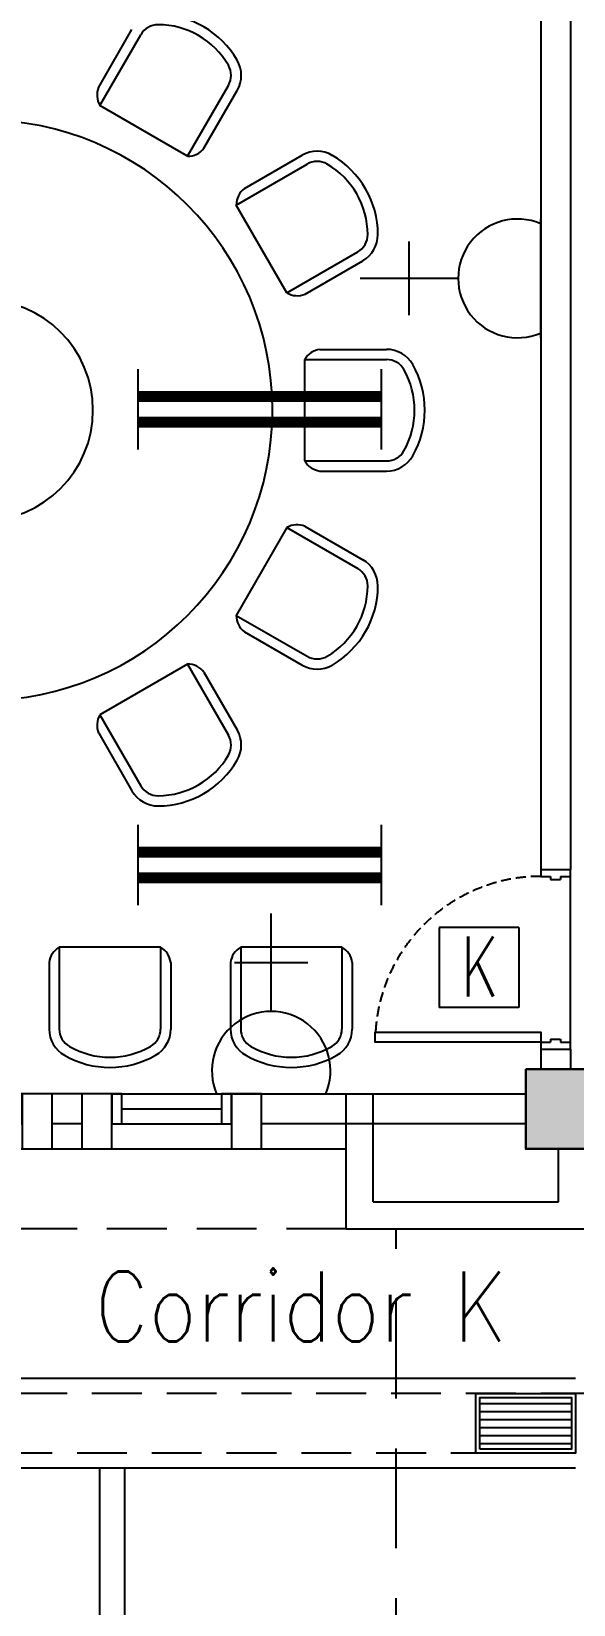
# Model space of a CAD drawing. Header units: inches. Extents: x 16928 to 514628, y -1471 to 241387.
# Drawn here: x 56585 to 59304, y 23203 to 31083 of the extents above; entities that cross this region are included whole.
import ezdxf

# ---------------------------------------------------------------- set-up
doc = ezdxf.new("R2010")
doc.units = ezdxf.units.IN
doc.header["$MEASUREMENT"] = 0
for name, pattern in [('DASHED', [0.75, 0.5, -0.25]), ('DASHED2', [0.375, 0.25, -0.125]), ('HIDDEN', [0.375, 0.25, -0.125])]:
    doc.linetypes.add(name, pattern=pattern)
for name, color, linetype in [('Cabinet', 8, 'Continuous'), ('DOOR', 2, 'Continuous'), ('drain', 8, 'Continuous'), ('dxt_text', 4, 'Continuous'), ('ELECT', 6, 'Continuous'), ('FITTING', 8, 'Continuous'), ('LW', 2, 'Continuous'), ('MSGRATING', 8, 'Continuous'), ('ROOF', 2, 'Continuous'), ('TB', 8, 'Continuous'), ('WALL', 1, 'Continuous'), ('WIN', 9, 'Continuous')]:
    doc.layers.add(name, color=color, linetype=linetype)
doc.layers.add('COLUMN', color=8, linetype='Continuous', lineweight=30)
doc.styles.add('LAILA', font='romans.shx', dxfattribs={"width": 0.85})
doc.styles.add('ROMANS', font='ROMANS', dxfattribs={"width": 0.7})

# ---------------------------------------------------------------- blocks, each defined once
blk = doc.blocks.new('Dp900')
at = {"layer": 'DOOR', "color": 4}
for p, q in [((35, 150), (0, 150)), ((35, 150), (35, 100)), ((50, 100), (35, 100)), ((50, 100), (50, 50)), ((850, 100), (850, 50)), ((865, 100), (850, 100)), ((900, 150), (865, 150)), ((865, 150), (865, 100)), ((0, 0), (35, 0)), ((50, 50), (35, 50)), ((35, 50), (35, 0)), ((865, 50), (850, 50)), ((865, 50), (865, 0)), ((865, 0), (900, 0))]:
    blk.add_line(p, q, dxfattribs=at)
at = {"layer": 'DOOR', "color": 1}
for p, q in [((0, 150), (0, 0)), ((0, 150), (0, 0)), ((900, 150), (900, 0)), ((900, 150), (900, 0))]:
    blk.add_line(p, q, dxfattribs=at)
at = {"layer": 'DOOR'}
blk.add_lwpolyline([(35, 150), (35, 980), (85, 980), (85, 150)], close=True, dxfattribs=at)
at = {"layer": 'DOOR', "color": 9, "linetype": 'DASHED', "ltscale": 100}
blk.add_arc((35, 150), 830, 360, 86.54636, dxfattribs=at)
blk = doc.blocks.new('AW30')
at = {"layer": 'WALL'}
for points in [[(-2473393.4, -914141.5), (-2473243.4, -914141.5), (-2473243.4, -913866.5), (-2473393.4, -913866.5)], [(-2472643.4, -914141.5), (-2472493.4, -914141.5), (-2472493.4, -913866.5), (-2472643.4, -913866.5)]]:
    blk.add_lwpolyline(points, close=True, dxfattribs=at)
at = {"layer": 'WIN', "color": 1}
for p, q in [((-2473243.4, -913866.5), (-2472643.4, -913866.5)), ((-2473193.4, -913941.5), (-2472693.4, -913941.5)), ((-2473218.4, -914016.5), (-2472643.4, -914016.5))]:
    blk.add_line(p, q, dxfattribs=at)
at = {"layer": 'WIN', "color": 2}
blk.add_line((-2473243.4, -914141.5), (-2472643.4, -914141.5), dxfattribs=at)
at = {"layer": 'WIN', "color": 1}
for points in [[(-2473243.4, -914016.5), (-2473193.4, -914016.5), (-2473193.4, -913866.5), (-2473243.4, -913866.5)], [(-2472693.4, -914016.5), (-2472643.4, -914016.5), (-2472643.4, -913866.5), (-2472693.4, -913866.5)]]:
    blk.add_lwpolyline(points, close=True, dxfattribs=at)
blk = doc.blocks.new('meja mesyuarat')
at = {"color": 8}
for p, q in [((6581.9, 1617.4), (6748.8, 1906.6)), ((6587.8, 1526), (6792.8, 1881.1)), ((7027.7, 1272), (7232.7, 1627.1)), ((7109.8, 1312.6), (7276.8, 1601.8)), ((7027.7, 1272), (6587.8, 1526)), ((7312.6, 1109.8), (7601.8, 1276.8)), ((7272, 1027.7), (7627.1, 1232.7)), ((7526, 587.8), (7272, 1027.7)), ((7526, 587.8), (7881.1, 792.8)), ((7617.4, 581.9), (7906.6, 748.8)), ((7615.5, -254), (7615.5, 254)), ((7615.5, 254), (8025.5, 254)), ((7691.7, 304.8), (8025.6, 304.8)), ((7615.5, -254), (8025.5, -254)), ((7691.7, -304.8), (8025.6, -304.8)), ((7526, -587.8), (7272, -1027.7)), ((7526, -587.8), (7881.1, -792.8)), ((7617.4, -581.9), (7906.6, -748.8)), ((7272, -1027.7), (7627.1, -1232.7)), ((7312.6, -1109.8), (7601.8, -1276.8)), ((7027.7, -1272), (6587.8, -1526)), ((7027.7, -1272), (7232.7, -1627.1)), ((7109.8, -1312.6), (7276.8, -1601.8)), ((6587.8, -1526), (6792.8, -1881.1)), ((6581.9, -1617.4), (6748.8, -1906.6)), ((6892.4, -2689.9), (6384.4, -2689.9)), ((6384.4, -2689.9), (6384.4, -3099.9)), ((6892.4, -2689.9), (6892.4, -3099.9)), ((7802, -2689.9), (7294, -2689.9)), ((7294, -2689.9), (7294, -3099.9)), ((7802, -2689.9), (7802, -3099.9)), ((6333.6, -2766.1), (6333.6, -3100)), ((6943.2, -2766.1), (6943.2, -3100)), ((7243.2, -2766.1), (7243.2, -3100)), ((7852.8, -2766.1), (7852.8, -3100))]:
    blk.add_line(p, q, dxfattribs=at)
for centre, radius, start, end in [((6877.9, 1520.5), 461.7, 30.32545, 89.67455), ((6879.4, 1831.1), 100, 89.71701, 150), ((6877.9, 1520.5), 410.7, 30.28299, 89.71701), ((7146, 1677.3), 151, 330, 30.32545), ((7146.1, 1677.1), 100, 330, 30.28299), ((6674.8, 1577.5), 101.2, 156.77827, 210.60186), ((6000, 0), 1453.4, 270, 90), ((7028.8, 1373.2), 101.2, 269.39814, 323.22173), ((7677.3, 1146), 151, 59.67455, 120), ((7520.5, 877.9), 461.7, 0.32545, 59.67455), ((7677.1, 1146.1), 100, 59.71701, 120), ((7520.5, 877.9), 410.7, 0.28299, 59.71701), ((7373.2, 1028.8), 101.2, 126.77827, 180.60186), ((7831.1, 879.4), 100, 300, 0.28299), ((7831.1, 879.6), 151, 300, 0.32545), ((6000, 0), 553.4, 270, 90), ((7577.5, 674.8), 101.2, 239.39814, 293.22173), ((7703.6, 204.3), 101.2, 96.77827, 150.60186), ((8025.5, 154), 100, 29.71701, 90), ((8025.6, 153.8), 151, 29.67455, 90), ((7755.7, 0), 410.7, 330.28299, 29.71701), ((7755.7, 0), 461.7, 330.32545, 29.67455), ((8025.5, -154), 100, 270, 330.28299), ((8025.6, -153.8), 151, 270, 330.32545), ((7703.6, -204.3), 101.2, 209.39814, 263.22173), ((7577.5, -674.8), 101.2, 66.77827, 120.60186), ((7831.1, -879.6), 151, 359.67455, 60), ((7831.1, -879.4), 100, 359.71701, 60), ((7520.5, -877.9), 410.7, 300.28299, 359.71701), ((7520.5, -877.9), 461.7, 300.32545, 359.67455), ((7373.2, -1028.8), 101.2, 179.39814, 233.22173), ((7677.1, -1146.1), 100, 240, 300.28299), ((7028.8, -1373.2), 101.2, 36.77827, 90.60186), ((7677.3, -1146), 151, 240, 300.32545), ((6674.8, -1577.5), 101.2, 149.39814, 203.22173), ((7146.1, -1677.1), 100, 329.71701, 30), ((7146, -1677.3), 151, 329.67455, 30), ((6877.9, -1520.5), 410.7, 270.28299, 329.71701), ((6877.9, -1520.5), 461.7, 270.32545, 329.67455), ((6879.4, -1831.1), 100, 210, 270.28299), ((6879.6, -1831.1), 151, 210, 270.32545), ((6434.1, -2778), 101.2, 119.39814, 173.22173), ((6842.7, -2778), 101.2, 6.77827, 60.60186), ((7343.7, -2778), 101.2, 119.39814, 173.22173), ((7752.3, -2778), 101.2, 6.77827, 60.60186), ((6484.6, -3100), 151, 180, 240.32545), ((6484.4, -3099.9), 100, 180, 240.28299), ((6792.4, -3099.9), 100, 299.71701, 0), ((6792.2, -3100), 151, 299.67455, 0), ((7394.2, -3100), 151, 180, 240.32545), ((7394, -3099.9), 100, 180, 240.28299), ((7702, -3099.9), 100, 299.71701, 0), ((7701.8, -3100), 151, 299.67455, 0), ((6638.4, -2830.1), 410.7, 240.28299, 299.71701), ((7548, -2830.1), 410.7, 240.28299, 299.71701), ((6638.4, -2830.1), 461.7, 240.32545, 299.67455), ((7548, -2830.1), 461.7, 240.32545, 299.67455)]:
    blk.add_arc(centre, radius, start, end, dxfattribs=at)
blk = doc.blocks.new('YBC 2X36')
at = {"layer": 'FITTING', "color": 3}
for points, const_width in [([(-610, 200.9), (-610, -74.3)], 10.9), ([(610, 200.9), (610, -84.2)], 10.9), ([(-610, 63.3), (610, 63.3)], 54.6), ([(-610, 72.1), (-610, -203.2)], 10.9), ([(610, 72.1), (610, -203.2)], 10.9), ([(-610, -65.5), (610, -65.5)], 54.6)]:
    blk.add_lwpolyline(points, dxfattribs=dict(at, const_width=const_width))
blk = doc.blocks.new('1 X 8W KELUAR')
at = {"layer": 'ELECT', "color": 5}
for p, q in [((-160, 161), (-160, -240)), ((240, 161), (-160, 161)), ((240, 160), (240, -240)), ((240, -240), (-160, -240))]:
    blk.add_line(p, q, dxfattribs=at)
at = {"layer": 'ELECT', "color": 5, "style": 'ROMANS', "width": 0.7}
blk.add_text('K', height=300, dxfattribs=at).set_placement((-50.3, -185.3))
blk = doc.blocks.new('13A SSO 300mm')
at = {"layer": 'ELECT', "color": 6}
for p, q in [((0, 413.8), (0, 904.4)), ((-184, 659.1), (184, 659.1)), ((-297.4, 0), (297.4, 0))]:
    blk.add_line(p, q, dxfattribs=at)
blk.add_arc((0, 116.3), 297.4, 336.97635, 203.02365, dxfattribs=at)

msp = doc.modelspace()

# ---------------------------------------------------------------- linework, layer by layer
at = {"layer": 'COLUMN'}
msp.add_lwpolyline([(59063.6, 25885.5), (59363.6, 25885.5), (59363.6, 25485.5), (59063.6, 25485.5)], close=True, dxfattribs=at)
msp.add_solid([(59063.6, 25885.5), (59363.6, 25885.5), (59063.6, 25485.5), (59363.6, 25485.5)], dxfattribs=at)
at = {"layer": 'drain', "linetype": 'DASHED2', "ltscale": 1000}
for points in [[(55863.6, 60410.5), (66938.6, 60410.5), (66938.6, 57910.5), (70938.6, 57910.5), (70938.6, 42460.5), (68938.6, 42460.5), (68938.6, 39485.5), (72438.6, 39485.5), (72438.6, 30960.5), (70938.6, 30960.5), (70938.6, 23960.5), (45988.6, 23960.5), (45988.6, 34410.5)], [(55863.6, 60110.5), (66638.6, 60110.5), (66638.6, 57610.5), (70638.6, 57610.5), (70638.6, 42760.5), (68638.6, 42760.5), (68638.6, 39185.5), (72138.6, 39185.5), (72138.6, 31260.5), (70638.6, 31260.5), (70638.6, 24260.5), (46288.6, 24260.5), (46288.6, 34110.5)]]:
    msp.add_lwpolyline(points, dxfattribs=at)
at = {"layer": 'LW'}
for p, q in [((59288.6, 25985.5), (59288.6, 26885.5)), ((59313.6, 24335.5), (46363.6, 24335.5)), ((56928.1, 21735.5), (56928.1, 23885.5)), ((57053.1, 21860.5), (57053.1, 23885.5))]:
    msp.add_line(p, q, dxfattribs=at)
at = {"layer": 'LW', "linetype": 'HIDDEN', "ltscale": 1200}
msp.add_line((58163.6, 25085.5), (55363.6, 25085.5), dxfattribs=at)
at = {"layer": 'LW'}
msp.add_lwpolyline([(59313.6, 23885.5), (45913.6, 23885.5), (45913.6, 34485.5)], dxfattribs=at)
at = {"layer": 'MSGRATING'}
for p, q in [((58833.6, 24210.5), (59293.6, 24210.5)), ((58833.6, 24170.5), (59293.6, 24170.5)), ((58833.6, 24130.5), (59293.6, 24130.5)), ((58833.6, 24090.5), (59293.6, 24090.5)), ((58833.6, 24050.5), (59293.6, 24050.5)), ((58833.6, 24010.5), (59293.6, 24010.5))]:
    msp.add_line(p, q, dxfattribs=at)
for points in [[(58813.6, 23960.5), (58813.6, 24260.5), (59313.6, 24260.5), (59313.6, 23960.5)], [(58833.6, 23980.5), (58833.6, 24240.5), (59293.6, 24240.5), (59293.6, 23980.5)]]:
    msp.add_lwpolyline(points, close=True, dxfattribs=at)
at = {"layer": 'ROOF', "linetype": 'DASHED2', "ltscale": 2000}
msp.add_line((58413.6, 22735.5), (58413.6, 25085.5), dxfattribs=at)
at = {"layer": 'WALL'}
for p, q in [((59138.6, 31610.5), (59138.6, 26885.5)), ((59288.6, 31610.5), (59288.6, 26885.5)), ((59138.6, 26885.5), (59288.6, 26885.5)), ((59138.6, 25985.5), (59288.6, 25985.5)), ((59138.6, 25985.5), (59138.6, 25885.5)), ((59288.6, 25985.5), (59288.6, 25885.5)), ((56988.6, 25760.5), (56538.6, 25760.5)), ((57588.6, 25760.5), (59063.6, 25760.5)), ((58163.6, 25085.5), (58163.6, 25760.5)), ((58298.6, 25220.5), (58298.6, 25760.5)), ((56838.6, 25610.5), (56688.6, 25610.5)), ((59063.6, 25610.5), (57738.6, 25610.5)), ((59228.6, 25220.5), (59228.6, 25490.5)), ((58298.6, 25220.5), (59228.6, 25220.5)), ((58163.6, 25085.5), (59363.6, 25085.5))]:
    msp.add_line(p, q, dxfattribs=at)
at = {"layer": 'WIN'}
msp.add_line((55363.6, 25485.5), (58163.6, 25485.5), dxfattribs=at)

# ---------------------------------------------------------------- block references
at = {"layer": 'Cabinet'}
msp.add_blockref('meja mesyuarat', (50340.3, 29185.5), dxfattribs=at)
at = {"layer": 'DOOR', "rotation": 90}
msp.add_blockref('Dp900', (59288.6, 25985.5), dxfattribs=at)
at = {"layer": 'dxt_text'}
for name, p in [('YBC 2X36', (57729.4, 29190.8)), ('YBC 2X36', (57729.4, 26908.5)), ('1 X 8W KELUAR', (58789.5, 26434.2))]:
    msp.add_blockref(name, p, dxfattribs=at)
at = {"layer": 'TB', "color": 6, "linetype": 'Continuous', "rotation": 90}
msp.add_blockref('13A SSO 300mm', (59138.6, 29845.8), dxfattribs=at)
at = {"layer": 'TB', "color": 6, "linetype": 'Continuous'}
msp.add_blockref('13A SSO 300mm', (57787.3, 25760.5), dxfattribs=at)
at = {"layer": 'WIN'}
for p in [(2529181.9, 939627), (2530231.9, 939627)]:
    msp.add_blockref('AW30', p, dxfattribs=at)

# ---------------------------------------------------------------- texts
at = {"layer": 'LW', "insert": (56904.5, 24871.3), "char_height": 350, "attachment_point": 1, "style": 'LAILA'}
msp.add_mtext_dynamic_manual_height_columns('Corridor K', width=3116.43, gutter_width=1750, heights=[0], dxfattribs=at)

doc.saveas('drawing.dxf')
